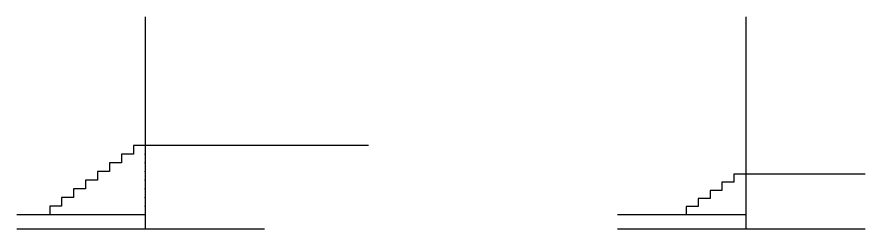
# Model space of a CAD drawing. Extents: x -2209072 to 495824, y -92434 to 572724.
# Drawn here: x -64724 to -46985, y 498846 to 503289 of the extents above; entities that cross this region are included whole.
import ezdxf

# ---------------------------------------------------------------- set-up
doc = ezdxf.new("R2010")
doc.units = 0
doc.header["$LTSCALE"] = 1000
doc.header["$MEASUREMENT"] = 0
doc.layers.get('0').update_dxf_attribs({"linetype": 'CONTINUOUS'})
doc.layers.add('X-104 6#7#平面$0$A-E_楼梯', color=171, linetype='CONTINUOUS')

# ---------------------------------------------------------------- blocks, each defined once
blk = doc.blocks.new('X-104 6#7#平面')
at = {"layer": 'X-104 6#7#平面$0$A-E_楼梯'}
for p, q in [((-62039, 503289), (-62039, 499446)), ((-49477, 503289), (-49477, 499446)), ((-57373, 500596), (-62039, 500596)), ((-62039, 500596), (-62039, 498846)), ((-62039, 500596), (-62039, 499146)), ((-49477, 500596), (-49477, 498846)), ((-46985, 499996), (-49477, 499996)), ((-62039, 499146), (-64724, 499146)), ((-49477, 499146), (-52162, 499146)), ((-59546, 498846), (-64724, 498846)), ((-46985, 498846), (-52162, 498846))]:
    blk.add_line(p, q, dxfattribs=at)
for points in [[(-62039, 500596), (-62289, 500596), (-62289, 500414)], [(-62289, 500414), (-62539, 500414), (-62539, 500233)], [(-62539, 500233), (-62789, 500233), (-62789, 500052)], [(-62789, 500052), (-63039, 500052), (-63039, 499871)], [(-49477, 499996), (-49727, 499996), (-49727, 499826)], [(-63039, 499871), (-63289, 499871), (-63289, 499689)], [(-49727, 499826), (-49977, 499826), (-49977, 499656)], [(-63289, 499689), (-63539, 499689), (-63539, 499508)], [(-49977, 499656), (-50227, 499656), (-50227, 499486)], [(-63539, 499508), (-63789, 499508), (-63789, 499327)], [(-50227, 499486), (-50477, 499486), (-50477, 499316)], [(-63789, 499327), (-64039, 499327), (-64039, 499146)], [(-50477, 499316), (-50727, 499316), (-50727, 499146)]]:
    blk.add_lwpolyline(points, dxfattribs=at)
for p in [(-62039, 500414), (-62039, 500233), (-62039, 500052), (-62039, 499871), (-62039, 499689), (-62039, 499508), (-62039, 499327)]:
    blk.add_point(p, dxfattribs=at)

msp = doc.modelspace()

# ---------------------------------------------------------------- block references
msp.add_blockref('X-104 6#7#平面', (0, 0))

doc.saveas('drawing.dxf')
